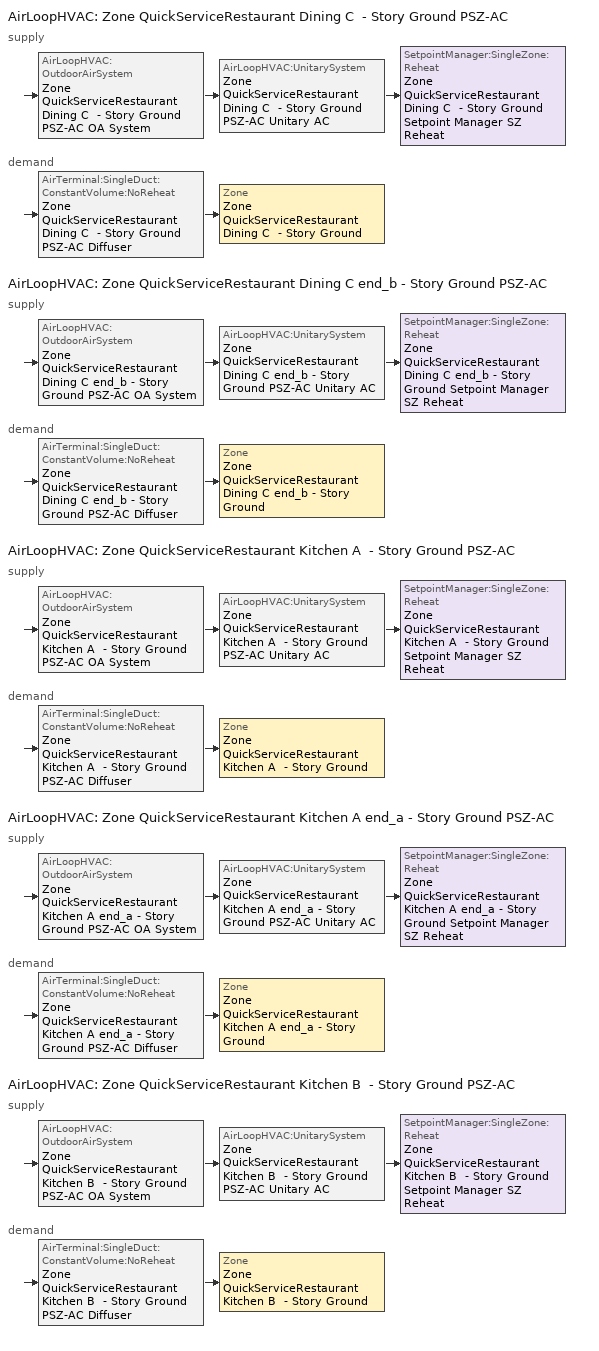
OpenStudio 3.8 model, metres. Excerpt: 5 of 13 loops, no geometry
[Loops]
AirLoopHVAC 'Zone QuickServiceRestaurant Dining C  - Story Ground PSZ-AC'
 supply: AirLoopHVAC:OutdoorAirSystem 'Zone QuickServiceRestaurant Dining C  - Story Ground PSZ-AC OA System' > AirLoopHVAC:UnitarySystem 'Zone QuickServiceRestaurant Dining C  - Story Ground PSZ-AC Unitary AC' > SetpointManager:SingleZone:Reheat 'Zone QuickServiceRestaurant Dining C  - Story Ground Setpoint Manager SZ Reheat'
 demand: AirTerminal:SingleDuct:ConstantVolume:NoReheat 'Zone QuickServiceRestaurant Dining C  - Story Ground PSZ-AC Diffuser' > Zone 'Zone QuickServiceRestaurant Dining C  - Story Ground'
AirLoopHVAC 'Zone QuickServiceRestaurant Dining C end_b - Story Ground PSZ-AC'
 supply: AirLoopHVAC:OutdoorAirSystem 'Zone QuickServiceRestaurant Dining C end_b - Story Ground PSZ-AC OA System' > AirLoopHVAC:UnitarySystem 'Zone QuickServiceRestaurant Dining C end_b - Story Ground PSZ-AC Unitary AC' > SetpointManager:SingleZone:Reheat 'Zone QuickServiceRestaurant Dining C end_b - Story Ground Setpoint Manager SZ Reheat'
 demand: AirTerminal:SingleDuct:ConstantVolume:NoReheat 'Zone QuickServiceRestaurant Dining C end_b - Story Ground PSZ-AC Diffuser' > Zone 'Zone QuickServiceRestaurant Dining C end_b - Story Ground'
AirLoopHVAC 'Zone QuickServiceRestaurant Kitchen A  - Story Ground PSZ-AC'
 supply: AirLoopHVAC:OutdoorAirSystem 'Zone QuickServiceRestaurant Kitchen A  - Story Ground PSZ-AC OA System' > AirLoopHVAC:UnitarySystem 'Zone QuickServiceRestaurant Kitchen A  - Story Ground PSZ-AC Unitary AC' > SetpointManager:SingleZone:Reheat 'Zone QuickServiceRestaurant Kitchen A  - Story Ground Setpoint Manager SZ Reheat'
 demand: AirTerminal:SingleDuct:ConstantVolume:NoReheat 'Zone QuickServiceRestaurant Kitchen A  - Story Ground PSZ-AC Diffuser' > Zone 'Zone QuickServiceRestaurant Kitchen A  - Story Ground'
AirLoopHVAC 'Zone QuickServiceRestaurant Kitchen A end_a - Story Ground PSZ-AC'
 supply: AirLoopHVAC:OutdoorAirSystem 'Zone QuickServiceRestaurant Kitchen A end_a - Story Ground PSZ-AC OA System' > AirLoopHVAC:UnitarySystem 'Zone QuickServiceRestaurant Kitchen A end_a - Story Ground PSZ-AC Unitary AC' > SetpointManager:SingleZone:Reheat 'Zone QuickServiceRestaurant Kitchen A end_a - Story Ground Setpoint Manager SZ Reheat'
 demand: AirTerminal:SingleDuct:ConstantVolume:NoReheat 'Zone QuickServiceRestaurant Kitchen A end_a - Story Ground PSZ-AC Diffuser' > Zone 'Zone QuickServiceRestaurant Kitchen A end_a - Story Ground'
AirLoopHVAC 'Zone QuickServiceRestaurant Kitchen B  - Story Ground PSZ-AC'
 supply: AirLoopHVAC:OutdoorAirSystem 'Zone QuickServiceRestaurant Kitchen B  - Story Ground PSZ-AC OA System' > AirLoopHVAC:UnitarySystem 'Zone QuickServiceRestaurant Kitchen B  - Story Ground PSZ-AC Unitary AC' > SetpointManager:SingleZone:Reheat 'Zone QuickServiceRestaurant Kitchen B  - Story Ground Setpoint Manager SZ Reheat'
 demand: AirTerminal:SingleDuct:ConstantVolume:NoReheat 'Zone QuickServiceRestaurant Kitchen B  - Story Ground PSZ-AC Diffuser' > Zone 'Zone QuickServiceRestaurant Kitchen B  - Story Ground'
[SizingPeriod:DesignDay] Barometric Pressure {Pa}=101205; Wind Speed {m/s}=4.4; Wind Direction {deg}=250; Rain Indicator=No; Snow Indicator=No; Day of Month=21; Day Type=SummerDesignDay; Daylight Saving Time Indicator=No; Humidity Condition Type=Wetbulb; Dry-Bulb Temperature Range Modifier Type=DefaultMultipliers; Solar Model Indicator=ASHRAETau
Name | Maximum Dry-Bulb Temperature {C} | Daily Dry-Bulb Temperature Range {deltaC} | Month | Wetbulb or DewPoint at Maximum Dry-Bulb {C} | ASHRAE Clear Sky Optical Depth for Beam Irradiance | ASHRAE Clear Sky Optical Depth for Diffuse Irradiance
Wilmington October .4% Condns DB=>MCWB 1 | 29.5 | 9.7 | 10 | 21.9 | 0.366 | 2.544
Wilmington September .4% Condns DB=>MCWB 1 | 32.4 | 7.9 | 9 | 22.9 | 0.392 | 2.458
[Sizing:Zone] Zone Cooling Design Supply Air Temperature Input Method=SupplyAirTemperature; Zone Cooling Design Supply Air Temperature {C}=12.7778; Zone Cooling Design Supply Air Temperature Difference {deltaC}=11.11; Zone Heating Design Supply Air Temperature Input Method=SupplyAirTemperature; Zone Heating Design Supply Air Temperature {C}=50; Zone Heating Design Supply Air Temperature Difference {deltaC}=11.11; Zone Cooling Design Supply Air Humidity Ratio {kg-H2O/kg-air}=0.0085; Zone Heating Design Supply Air Humidity Ratio {kg-H2O/kg-air}=0.008; Cooling Design Air Flow Method=DesignDay; Heating Design Air Flow Method=DesignDay; Account for Dedicated Outdoor Air System=No; Dedicated Outdoor Air System Control Strategy=NeutralSupplyAir; Dedicated Outdoor Air Low Setpoint Temperature for Design {C}=autosize; Dedicated Outdoor Air High Setpoint Temperature for Design {C}=autosize; Zone Load Sizing Method=Sensible Load Only No Latent Load; Zone Latent Cooling Design Supply Air Humidity Ratio Input Method=HumidityRatioDifference; Zone Cooling Design Supply Air Humidity Ratio Difference {kgWater/kgDryAir}=0.005; Zone Latent Heating Design Supply Air Humidity Ratio Input Method=HumidityRatioDifference; Zone Humidification Design Supply Air Humidity Ratio Difference {kgWater/kgDryAir}=0.005
Zone QuickServiceRestaurant Kitchen A end_a - Story Ground; Zone QuickServiceRestaurant Kitchen A  - Story Ground; Zone QuickServiceRestaurant Kitchen B  - Story Ground; Zone QuickServiceRestaurant Dining C  - Story Ground; Zone QuickServiceRestaurant Dining C end_b - Story Ground
[Zone equipment]
Zone QuickServiceRestaurant Kitchen A end_a - Story Ground: Zone QuickServiceRestaurant Kitchen A end_a - Story Ground Exhaust Fan, Zone QuickServiceRestaurant Kitchen A end_a - Story Ground PSZ-AC Diffuser
Zone QuickServiceRestaurant Kitchen A  - Story Ground: Zone QuickServiceRestaurant Kitchen A  - Story Ground Exhaust Fan, Zone QuickServiceRestaurant Kitchen A  - Story Ground PSZ-AC Diffuser
Zone QuickServiceRestaurant Kitchen B  - Story Ground: Zone QuickServiceRestaurant Kitchen B  - Story Ground Exhaust Fan, Zone QuickServiceRestaurant Kitchen B  - Story Ground PSZ-AC Diffuser
Zone QuickServiceRestaurant Dining C  - Story Ground: Zone QuickServiceRestaurant Kitchen C  - Story Ground Transfer Air Source, Zone QuickServiceRestaurant Dining C  - Story Ground PSZ-AC Diffuser
Zone QuickServiceRestaurant Dining C end_b - Story Ground: Zone QuickServiceRestaurant Dining C end_b - Story Ground PSZ-AC Diffuser
[Fan:ZoneExhaust] Availability Schedule=QuickServiceRestaurant Kitchen Exhaust; Fan Total Efficiency=0.0273754; Pressure Rise {Pa}=124.544; System Availability Manager Coupling Mode=Decoupled
Name | Maximum Flow Rate {m3/s} | Flow Fraction Schedule | Balanced Exhaust Fraction Schedule
Zone QuickServiceRestaurant Kitchen A  - Story Ground Exhaust Fan | 0.0613788 | QuickServiceRestaurant Kitchen Exhaust | RestaurantFastFood Kitchen Exhaust Fan Balanced Exhaust Fraction Schedule_2004
Zone QuickServiceRestaurant Kitchen A end_a - Story Ground Exhaust Fan | 0.0743317 | QuickServiceRestaurant Kitchen Exhaust
Zone QuickServiceRestaurant Kitchen B  - Story Ground Exhaust Fan | 0.101366 | QuickServiceRestaurant Kitchen Exhaust | RestaurantFastFood Kitchen Exhaust Fan Balanced Exhaust Fraction Schedule_2004
Zone QuickServiceRestaurant Kitchen C  - Story Ground Transfer Air Source | 0.0325622
[AirLoopHVAC] Design Return Air Flow Fraction of Supply Air Flow=1
Name | Availability Schedule | Design Supply Air Flow Rate {m3/s}
Zone QuickServiceRestaurant Dining C  - Story Ground PSZ-AC | Zone QuickServiceRestaurant Dining C  - Story Ground PSZ-AC Occ Sch | 0.205847
Zone QuickServiceRestaurant Dining C end_b - Story Ground PSZ-AC | Zone QuickServiceRestaurant Dining C end_b - Story Ground PSZ-AC Occ Sch | 0.265009
Zone QuickServiceRestaurant Kitchen A  - Story Ground PSZ-AC | Zone QuickServiceRestaurant Kitchen A  - Story Ground PSZ-AC Occ Sch | 0.137475
Zone QuickServiceRestaurant Kitchen A end_a - Story Ground PSZ-AC | Zone QuickServiceRestaurant Kitchen A end_a - Story Ground PSZ-AC Occ Sch | 0.163693
Zone QuickServiceRestaurant Kitchen B  - Story Ground PSZ-AC | Zone QuickServiceRestaurant Kitchen B  - Story Ground PSZ-AC Occ Sch | 0.176111
[Sizing:System] Type of Load to Size On=Sensible; Central Heating Maximum System Air Flow Ratio=1; Preheat Design Temperature {C}=7.22222; Preheat Design Humidity Ratio {kg-H2O/kg-Air}=0.008; Precool Design Temperature {C}=12.7778; Precool Design Humidity Ratio {kg-H2O/kg-Air}=0.008; Central Cooling Design Supply Air Temperature {C}=12.7778; Central Heating Design Supply Air Temperature {C}=50; Sizing Option=Coincident; 100% Outdoor Air in Cooling=No; 100% Outdoor Air in Heating=No; Central Cooling Design Supply Air Humidity Ratio {kg-H2O/kg-Air}=0.0085; Central Heating Design Supply Air Humidity Ratio {kg-H2O/kg-Air}=0.008; Cooling Design Air Flow Method=DesignDay; Heating Design Air Flow Method=DesignDay; System Outdoor Air Method=ZoneSum; Zone Maximum Outdoor Air Fraction=1; Cooling Supply Air Flow Rate Per Floor Area {m3/s-m2}=0.00996765; Cooling Fraction of Autosized Cooling Supply Air Flow Rate=1; Cooling Supply Air Flow Rate Per Unit Cooling Capacity {m3/s-W}=3.94755e-05; Heating Supply Air Flow Rate Per Floor Area {m3/s-m2}=0.00996765; Heating Fraction of Autosized Heating Supply Air Flow Rate=1; Heating Fraction of Autosized Cooling Supply Air Flow Rate=1; Heating Supply Air Flow Rate Per Unit Heating Capacity {m3/s-W}=3.15882e-05; Cooling Design Capacity Method=CoolingDesignCapacity; Cooling Design Capacity Per Floor Area {W/m2}=234.7; Fraction of Autosized Cooling Design Capacity=1; Heating Design Capacity Method=HeatingDesignCapacity; Heating Design Capacity Per Floor Area {W/m2}=157; Fraction of Autosized Heating Design Capacity=1; Central Cooling Capacity Control Method=OnOff; Occupant Diversity=1
Name | Design Outdoor Air Flow Rate {m3/s} | Cooling Design Capacity {W} | Heating Design Capacity {W}
Zone QuickServiceRestaurant Dining C  - Story Ground PSZ-AC | 0.205847 | 4370.44 | 8027.38
Zone QuickServiceRestaurant Dining C end_b - Story Ground PSZ-AC | 0.265009 | 5492.94 | 9721.41
Zone QuickServiceRestaurant Kitchen A  - Story Ground PSZ-AC | 0.137475 | 2339.3 | 2694.9
Zone QuickServiceRestaurant Kitchen A end_a - Story Ground PSZ-AC | 0.163693 | 2796.83 | 3263.62
Zone QuickServiceRestaurant Kitchen B  - Story Ground PSZ-AC | 0.176111 | 3214.15 | 4450.59
[SetpointManager:SingleZone:Reheat] Minimum Supply Air Temperature {C}=12.7778; Maximum Supply Air Temperature {C}=50
Name | Control Zone | Setpoint Node or NodeList
Zone QuickServiceRestaurant Dining C  - Story Ground Setpoint Manager SZ Reheat | Zone QuickServiceRestaurant Dining C  - Story Ground | Zone QuickServiceRestaurant Dining C  - Story Ground PSZ-AC Supply Outlet Node
Zone QuickServiceRestaurant Dining C end_b - Story Ground Setpoint Manager SZ Reheat | Zone QuickServiceRestaurant Dining C end_b - Story Ground | Zone QuickServiceRestaurant Dining C end_b - Story Ground PSZ-AC Supply Outlet Node
Zone QuickServiceRestaurant Kitchen A  - Story Ground Setpoint Manager SZ Reheat | Zone QuickServiceRestaurant Kitchen A  - Story Ground | Zone QuickServiceRestaurant Kitchen A  - Story Ground PSZ-AC Supply Outlet Node
Zone QuickServiceRestaurant Kitchen A end_a - Story Ground Setpoint Manager SZ Reheat | Zone QuickServiceRestaurant Kitchen A end_a - Story Ground | Zone QuickServiceRestaurant Kitchen A end_a - Story Ground PSZ-AC Supply Outlet Node
Zone QuickServiceRestaurant Kitchen B  - Story Ground Setpoint Manager SZ Reheat | Zone QuickServiceRestaurant Kitchen B  - Story Ground | Zone QuickServiceRestaurant Kitchen B  - Story Ground PSZ-AC Supply Outlet Node
[Coil:Heating:Electric] Efficiency=1
Name | Availability Schedule | Nominal Capacity {W}
Zone QuickServiceRestaurant Dining C  - Story Ground PSZ-AC Electric Htg Coil | Always On Discrete | 11096.3
Zone QuickServiceRestaurant Dining C  - Story Ground PSZ-AC No Heat; Zone QuickServiceRestaurant Dining C end_b - Story Ground PSZ-AC No Heat; Zone QuickServiceRestaurant Kitchen A  - Story Ground PSZ-AC No Heat; Zone QuickServiceRestaurant Kitchen A end_a - Story Ground PSZ-AC No Heat; Zone QuickServiceRestaurant Kitchen B  - Story Ground PSZ-AC No Heat | Always Off Discrete | 0
Zone QuickServiceRestaurant Dining C end_b - Story Ground PSZ-AC Electric Htg Coil | Always On Discrete | 14018.8
Zone QuickServiceRestaurant Kitchen A  - Story Ground PSZ-AC Electric Htg Coil | Always On Discrete | 6250.42
Zone QuickServiceRestaurant Kitchen A end_a - Story Ground PSZ-AC Electric Htg Coil | Always On Discrete | 7466.38
Zone QuickServiceRestaurant Kitchen B  - Story Ground PSZ-AC Electric Htg Coil | Always On Discrete | 8441.41
[Coil:Cooling:DX:SingleSpeed] Availability Schedule=Always On Discrete; Rated Sensible Heat Ratio=0.701083; Rated COP {W/W}=3.14722; Rated Evaporator Fan Power Per Volume Flow Rate 2017 {W/(m3/s)}=773.3; Rated Evaporator Fan Power Per Volume Flow Rate 2023 {W/(m3/s)}=934.4; Total Cooling Capacity Function of Temperature Curve=DOE Ref DX Clg Coil Cool-Cap-fT; Total Cooling Capacity Function of Flow Fraction Curve=DOE Ref DX Clg Coil Cool-CAP-fFlow; Energy Input Ratio Function of Temperature Curve=DOE Ref DX Clg Coil Cool-EIR-fT; Energy Input Ratio Function of Flow Fraction Curve=DOE Ref DX Clg Coil Cool-EIR-fFlow; Part Load Fraction Correlation Curve=DOE Ref DX Clg Coil Cool-PLF-fPLR; Minimum Outdoor Dry-Bulb Temperature for Compressor Operation {C}=-25; Nominal Time for Condensate Removal to Begin {s}=0; Ratio of Initial Moisture Evaporation Rate and Steady State Latent Capacity=0; Maximum Cycling Rate {cycles/hr}=0; Latent Capacity Time Constant {s}=0; Condenser Type=AirCooled; Evaporative Condenser Effectiveness=0.9; Evaporative Condenser Air Flow Rate {m3/s}=autosize; Evaporative Condenser Pump Rated Power Consumption {W}=autosize; Crankcase Heater Capacity {W}=0; Maximum Outdoor Dry-Bulb Temperature for Crankcase Heater Operation {C}=10; Basin Heater Capacity {W/K}=0; Basin Heater Setpoint Temperature {C}=2
Name | Rated Total Cooling Capacity {W} | Rated Air Flow Rate {m3/s}
Zone QuickServiceRestaurant Dining C  - Story Ground PSZ-AC 1spd DX AC Clg Coil 21kBtu/hr 11.06SEER 22kBtu/hr 9.7SEER | 5111.68 | 0.205847
Zone QuickServiceRestaurant Dining C end_b - Story Ground PSZ-AC 1spd DX AC Clg Coil 25kBtu/hr 11.06SEER 26kBtu/hr 9.7SEER | 6580.81 | 0.265009
Zone QuickServiceRestaurant Kitchen A  - Story Ground PSZ-AC 1spd DX AC Clg Coil 17kBtu/hr 11.06SEER 18kBtu/hr 9.7SEER | 3413.84 | 0.137475
Zone QuickServiceRestaurant Kitchen A end_a - Story Ground PSZ-AC 1spd DX AC Clg Coil 21kBtu/hr 11.06SEER 22kBtu/hr 9.7SEER | 4064.89 | 0.163693
Zone QuickServiceRestaurant Kitchen B  - Story Ground PSZ-AC 1spd DX AC Clg Coil 27kBtu/hr 11.06SEER 29kBtu/hr 9.7SEER | 4373.26 | 0.176111
[Fan:OnOff] Availability Schedule=Always On Discrete; Fan Total Efficiency=0.53625; Pressure Rise {Pa}=622.722; Motor Efficiency=0.825; Motor In Airstream Fraction=1
Name | Maximum Flow Rate {m3/s} | Fan Power Ratio Function of Speed Ratio Curve | Fan Efficiency Ratio Function of Speed Ratio Curve
Zone QuickServiceRestaurant Dining C  - Story Ground PSZ-AC Fan | 0.205847 | Fan On Off Power Curve 4 | Fan On Off Efficiency Curve 4
Zone QuickServiceRestaurant Dining C end_b - Story Ground PSZ-AC Fan | 0.265009 | Fan On Off Power Curve 5 | Fan On Off Efficiency Curve 5
Zone QuickServiceRestaurant Kitchen A  - Story Ground PSZ-AC Fan | 0.137475 | Fan On Off Power Curve 6 | Fan On Off Efficiency Curve 6
Zone QuickServiceRestaurant Kitchen A end_a - Story Ground PSZ-AC Fan | 0.163693 | Fan On Off Power Curve 7 | Fan On Off Efficiency Curve 7
Zone QuickServiceRestaurant Kitchen B  - Story Ground PSZ-AC Fan | 0.176111 | Fan On Off Power Curve 8 | Fan On Off Efficiency Curve 8
[AirLoopHVAC:UnitarySystem] Control Type=Load; Dehumidification Control Type=None; Availability Schedule=Always On Discrete; Fan Placement=DrawThrough; DX Heating Coil Sizing Ratio=1; Use DOAS DX Cooling Coil=No; DOAS DX Cooling Coil Leaving Minimum Air Temperature {C}=2; Latent Load Control=SensibleOnlyLoadControl; Supply Air Flow Rate Method During Cooling Operation=SupplyAirFlowRate; Supply Air Flow Rate Method During Heating Operation=SupplyAirFlowRate; Supply Air Flow Rate Method When No Cooling or Heating is Required=None; No Load Supply Air Flow Rate Control Set To Low Speed=Yes; Maximum Supply Air Temperature {C}=50; Maximum Outdoor Dry-Bulb Temperature for Supplemental Heater Operation {C}=21; Ancilliary On-Cycle Electric Power {W}=0; Ancilliary Off-Cycle Electric Power {W}=0
Name | Controlling Zone or Thermostat Location | Supply Fan | Supply Air Fan Operating Mode Schedule | Heating Coil | Cooling Coil | Supplemental Heating Coil | Supply Air Flow Rate During Cooling Operation {m3/s} | Supply Air Flow Rate During Heating Operation {m3/s}
Zone QuickServiceRestaurant Dining C  - Story Ground PSZ-AC Unitary AC | Zone QuickServiceRestaurant Dining C  - Story Ground | Zone QuickServiceRestaurant Dining C  - Story Ground PSZ-AC Fan | Zone QuickServiceRestaurant Dining C  - Story Ground PSZ-AC_night_fancycle_schedule | Zone QuickServiceRestaurant Dining C  - Story Ground PSZ-AC Electric Htg Coil | Zone QuickServiceRestaurant Dining C  - Story Ground PSZ-AC 1spd DX AC Clg Coil 21kBtu/hr 11.06SEER 22kBtu/hr 9.7SEER | Zone QuickServiceRestaurant Dining C  - Story Ground PSZ-AC No Heat | 0.205847 | 0.205847
Zone QuickServiceRestaurant Dining C end_b - Story Ground PSZ-AC Unitary AC | Zone QuickServiceRestaurant Dining C end_b - Story Ground | Zone QuickServiceRestaurant Dining C end_b - Story Ground PSZ-AC Fan | Zone QuickServiceRestaurant Dining C end_b - Story Ground PSZ-AC_night_fancycle_schedule | Zone QuickServiceRestaurant Dining C end_b - Story Ground PSZ-AC Electric Htg Coil | Zone QuickServiceRestaurant Dining C end_b - Story Ground PSZ-AC 1spd DX AC Clg Coil 25kBtu/hr 11.06SEER 26kBtu/hr 9.7SEER | Zone QuickServiceRestaurant Dining C end_b - Story Ground PSZ-AC No Heat | 0.265009 | 0.265009
Zone QuickServiceRestaurant Kitchen A  - Story Ground PSZ-AC Unitary AC | Zone QuickServiceRestaurant Kitchen A  - Story Ground | Zone QuickServiceRestaurant Kitchen A  - Story Ground PSZ-AC Fan | Zone QuickServiceRestaurant Kitchen A  - Story Ground PSZ-AC_night_fancycle_schedule | Zone QuickServiceRestaurant Kitchen A  - Story Ground PSZ-AC Electric Htg Coil | Zone QuickServiceRestaurant Kitchen A  - Story Ground PSZ-AC 1spd DX AC Clg Coil 17kBtu/hr 11.06SEER 18kBtu/hr 9.7SEER | Zone QuickServiceRestaurant Kitchen A  - Story Ground PSZ-AC No Heat | 0.137475 | 0.137475
Zone QuickServiceRestaurant Kitchen A end_a - Story Ground PSZ-AC Unitary AC | Zone QuickServiceRestaurant Kitchen A end_a - Story Ground | Zone QuickServiceRestaurant Kitchen A end_a - Story Ground PSZ-AC Fan | Zone QuickServiceRestaurant Kitchen A end_a - Story Ground PSZ-AC_night_fancycle_schedule | Zone QuickServiceRestaurant Kitchen A end_a - Story Ground PSZ-AC Electric Htg Coil | Zone QuickServiceRestaurant Kitchen A end_a - Story Ground PSZ-AC 1spd DX AC Clg Coil 21kBtu/hr 11.06SEER 22kBtu/hr 9.7SEER | Zone QuickServiceRestaurant Kitchen A end_a - Story Ground PSZ-AC No Heat | 0.163693 | 0.163693
Zone QuickServiceRestaurant Kitchen B  - Story Ground PSZ-AC Unitary AC | Zone QuickServiceRestaurant Kitchen B  - Story Ground | Zone QuickServiceRestaurant Kitchen B  - Story Ground PSZ-AC Fan | Zone QuickServiceRestaurant Kitchen B  - Story Ground PSZ-AC_night_fancycle_schedule | Zone QuickServiceRestaurant Kitchen B  - Story Ground PSZ-AC Electric Htg Coil | Zone QuickServiceRestaurant Kitchen B  - Story Ground PSZ-AC 1spd DX AC Clg Coil 27kBtu/hr 11.06SEER 29kBtu/hr 9.7SEER | Zone QuickServiceRestaurant Kitchen B  - Story Ground PSZ-AC No Heat | 0.176111 | 0.176111
[Controller:OutdoorAir] Economizer Control Type=NoEconomizer; Economizer Control Action Type=ModulateFlow; Economizer Maximum Limit Dry-Bulb Temperature {C}=28; Economizer Maximum Limit Enthalpy {J/kg}=64000; Lockout Type=LockoutWithCompressor; Minimum Limit Type=FixedMinimum; High Humidity Control=No; Heat Recovery Bypass Control Type=BypassWhenWithinEconomizerLimits; Economizer Operation Staging=InterlockedWithMechanicalCooling
Name | Minimum Outdoor Air Flow Rate {m3/s} | Maximum Outdoor Air Flow Rate {m3/s} | Minimum Outdoor Air Schedule | Controller Mechanical Ventilation
Zone QuickServiceRestaurant Dining C  - Story Ground PSZ-AC OA System Controller | 0.122758 | 0.205847 | Zone QuickServiceRestaurant Dining C  - Story Ground PSZ-AC_night_novent_schedule | Controller Mechanical Ventilation 5
Zone QuickServiceRestaurant Dining C end_b - Story Ground PSZ-AC OA System Controller | 0.148663 | 0.265009 | Zone QuickServiceRestaurant Dining C end_b - Story Ground PSZ-AC_night_novent_schedule | Controller Mechanical Ventilation 6
Zone QuickServiceRestaurant Kitchen A  - Story Ground PSZ-AC OA System Controller | 0.0412115 | 0.137475 | Zone QuickServiceRestaurant Kitchen A  - Story Ground PSZ-AC_night_novent_schedule | Controller Mechanical Ventilation 7
Zone QuickServiceRestaurant Kitchen A end_a - Story Ground PSZ-AC OA System Controller | 0.0499084 | 0.163693 | Zone QuickServiceRestaurant Kitchen A end_a - Story Ground PSZ-AC_night_novent_schedule | Controller Mechanical Ventilation 8
Zone QuickServiceRestaurant Kitchen B  - Story Ground PSZ-AC OA System Controller | 0.0680601 | 0.176111 | Zone QuickServiceRestaurant Kitchen B  - Story Ground PSZ-AC_night_novent_schedule | Controller Mechanical Ventilation 9
[Controller:MechanicalVentilation] Availability Schedule=Always On Discrete
Controller Mechanical Ventilation 5; Controller Mechanical Ventilation 6; Controller Mechanical Ventilation 7; Controller Mechanical Ventilation 8; Controller Mechanical Ventilation 9
[AirLoopHVAC:OutdoorAirSystem]
Name | Controller
Zone QuickServiceRestaurant Dining C  - Story Ground PSZ-AC OA System | Zone QuickServiceRestaurant Dining C  - Story Ground PSZ-AC OA System Controller
Zone QuickServiceRestaurant Dining C end_b - Story Ground PSZ-AC OA System | Zone QuickServiceRestaurant Dining C end_b - Story Ground PSZ-AC OA System Controller
Zone QuickServiceRestaurant Kitchen A  - Story Ground PSZ-AC OA System | Zone QuickServiceRestaurant Kitchen A  - Story Ground PSZ-AC OA System Controller
Zone QuickServiceRestaurant Kitchen A end_a - Story Ground PSZ-AC OA System | Zone QuickServiceRestaurant Kitchen A end_a - Story Ground PSZ-AC OA System Controller
Zone QuickServiceRestaurant Kitchen B  - Story Ground PSZ-AC OA System | Zone QuickServiceRestaurant Kitchen B  - Story Ground PSZ-AC OA System Controller
[AvailabilityManager:NightCycle] Applicability Schedule=Always On Discrete; Control Type=CycleOnAny; Thermostat Tolerance {deltaC}=1; Cycling Run Time {s}=1800
Availability Manager Night Cycle 3; Availability Manager Night Cycle 4; Availability Manager Night Cycle 5; Availability Manager Night Cycle 6; Availability Manager Night Cycle 7; Availability Manager Night Cycle 8; Availability Manager Night Cycle 9; Availability Manager Night Cycle 10; Availability Manager Night Cycle 11; Availability Manager Night Cycle 12
[AirTerminal:SingleDuct:ConstantVolume:NoReheat] Availability Schedule=Always On Discrete
Name | Maximum Air Flow Rate {m3/s}
Zone QuickServiceRestaurant Dining C  - Story Ground PSZ-AC Diffuser | 0.205847
Zone QuickServiceRestaurant Dining C end_b - Story Ground PSZ-AC Diffuser | 0.265009
Zone QuickServiceRestaurant Kitchen A  - Story Ground PSZ-AC Diffuser | 0.137475
Zone QuickServiceRestaurant Kitchen A end_a - Story Ground PSZ-AC Diffuser | 0.163693
Zone QuickServiceRestaurant Kitchen B  - Story Ground PSZ-AC Diffuser | 0.176111
[Schedule:Ruleset]
Name | Default Day Schedule | Summer Design Day Schedule | Winter Design Day Schedule
QuickServiceRestaurant Kitchen Exhaust | QuickServiceRestaurant Kitchen Exhaust Default | QuickServiceRestaurant Kitchen Exhaust Summer Design Day | QuickServiceRestaurant Kitchen Exhaust Winter Design Day
RestaurantFastFood Kitchen Exhaust Fan Balanced Exhaust Fraction Schedule_2004 | RestaurantFastFood Kitchen Exhaust Fan Balanced Exhaust Fraction Schedule_2004 Default | RestaurantFastFood Kitchen Exhaust Fan Balanced Exhaust Fraction Schedule_2004 Summer Design Day | RestaurantFastFood Kitchen Exhaust Fan Balanced Exhaust Fraction Schedule_2004 Winter Design Day
Zone QuickServiceRestaurant Dining C  - Story Ground PSZ-AC Occ Sch | Zone QuickServiceRestaurant Dining C  - Story Ground PSZ-AC Occ Sch Default | Zone QuickServiceRestaurant Dining C  - Story Ground PSZ-AC Occ Sch Summer Design Day | Zone QuickServiceRestaurant Dining C  - Story Ground PSZ-AC Occ Sch Winter Design Day
Zone QuickServiceRestaurant Dining C end_b - Story Ground PSZ-AC Occ Sch | Zone QuickServiceRestaurant Dining C end_b - Story Ground PSZ-AC Occ Sch Default | Zone QuickServiceRestaurant Dining C end_b - Story Ground PSZ-AC Occ Sch Summer Design Day | Zone QuickServiceRestaurant Dining C end_b - Story Ground PSZ-AC Occ Sch Winter Design Day
Zone QuickServiceRestaurant Kitchen A  - Story Ground PSZ-AC Occ Sch | Zone QuickServiceRestaurant Kitchen A  - Story Ground PSZ-AC Occ Sch Default | Zone QuickServiceRestaurant Kitchen A  - Story Ground PSZ-AC Occ Sch Summer Design Day | Zone QuickServiceRestaurant Kitchen A  - Story Ground PSZ-AC Occ Sch Winter Design Day
Zone QuickServiceRestaurant Kitchen A end_a - Story Ground PSZ-AC Occ Sch | Zone QuickServiceRestaurant Kitchen A end_a - Story Ground PSZ-AC Occ Sch Default | Zone QuickServiceRestaurant Kitchen A end_a - Story Ground PSZ-AC Occ Sch Summer Design Day | Zone QuickServiceRestaurant Kitchen A end_a - Story Ground PSZ-AC Occ Sch Winter Design Day
Zone QuickServiceRestaurant Kitchen B  - Story Ground PSZ-AC Occ Sch | Zone QuickServiceRestaurant Kitchen B  - Story Ground PSZ-AC Occ Sch Default | Zone QuickServiceRestaurant Kitchen B  - Story Ground PSZ-AC Occ Sch Summer Design Day | Zone QuickServiceRestaurant Kitchen B  - Story Ground PSZ-AC Occ Sch Winter Design Day
Zone QuickServiceRestaurant Dining C  - Story Ground PSZ-AC_night_novent_schedule | Zone QuickServiceRestaurant Dining C  - Story Ground PSZ-AC Occ Sch Default 2 | Zone QuickServiceRestaurant Dining C  - Story Ground PSZ-AC Occ Sch Summer Design Day 2 | Zone QuickServiceRestaurant Dining C  - Story Ground PSZ-AC Occ Sch Winter Design Day 2
Zone QuickServiceRestaurant Dining C  - Story Ground PSZ-AC_night_fancycle_schedule | Zone QuickServiceRestaurant Dining C  - Story Ground PSZ-AC Occ Sch Default 3 | Zone QuickServiceRestaurant Dining C  - Story Ground PSZ-AC Occ Sch Summer Design Day 3 | Zone QuickServiceRestaurant Dining C  - Story Ground PSZ-AC Occ Sch Winter Design Day 3
Zone QuickServiceRestaurant Dining C end_b - Story Ground PSZ-AC_night_novent_schedule | Zone QuickServiceRestaurant Dining C end_b - Story Ground PSZ-AC Occ Sch Default 2 | Zone QuickServiceRestaurant Dining C end_b - Story Ground PSZ-AC Occ Sch Summer Design Day 2 | Zone QuickServiceRestaurant Dining C end_b - Story Ground PSZ-AC Occ Sch Winter Design Day 2
Zone QuickServiceRestaurant Dining C end_b - Story Ground PSZ-AC_night_fancycle_schedule | Zone QuickServiceRestaurant Dining C end_b - Story Ground PSZ-AC Occ Sch Default 3 | Zone QuickServiceRestaurant Dining C end_b - Story Ground PSZ-AC Occ Sch Summer Design Day 3 | Zone QuickServiceRestaurant Dining C end_b - Story Ground PSZ-AC Occ Sch Winter Design Day 3
Zone QuickServiceRestaurant Kitchen A  - Story Ground PSZ-AC_night_novent_schedule | Zone QuickServiceRestaurant Kitchen A  - Story Ground PSZ-AC Occ Sch Default 2 | Zone QuickServiceRestaurant Kitchen A  - Story Ground PSZ-AC Occ Sch Summer Design Day 2 | Zone QuickServiceRestaurant Kitchen A  - Story Ground PSZ-AC Occ Sch Winter Design Day 2
Zone QuickServiceRestaurant Kitchen A  - Story Ground PSZ-AC_night_fancycle_schedule | Zone QuickServiceRestaurant Kitchen A  - Story Ground PSZ-AC Occ Sch Default 3 | Zone QuickServiceRestaurant Kitchen A  - Story Ground PSZ-AC Occ Sch Summer Design Day 3 | Zone QuickServiceRestaurant Kitchen A  - Story Ground PSZ-AC Occ Sch Winter Design Day 3
Zone QuickServiceRestaurant Kitchen A end_a - Story Ground PSZ-AC_night_novent_schedule | Zone QuickServiceRestaurant Kitchen A end_a - Story Ground PSZ-AC Occ Sch Default 2 | Zone QuickServiceRestaurant Kitchen A end_a - Story Ground PSZ-AC Occ Sch Summer Design Day 2 | Zone QuickServiceRestaurant Kitchen A end_a - Story Ground PSZ-AC Occ Sch Winter Design Day 2
Zone QuickServiceRestaurant Kitchen A end_a - Story Ground PSZ-AC_night_fancycle_schedule | Zone QuickServiceRestaurant Kitchen A end_a - Story Ground PSZ-AC Occ Sch Default 3 | Zone QuickServiceRestaurant Kitchen A end_a - Story Ground PSZ-AC Occ Sch Summer Design Day 3 | Zone QuickServiceRestaurant Kitchen A end_a - Story Ground PSZ-AC Occ Sch Winter Design Day 3
Zone QuickServiceRestaurant Kitchen B  - Story Ground PSZ-AC_night_novent_schedule | Zone QuickServiceRestaurant Kitchen B  - Story Ground PSZ-AC Occ Sch Default 2 | Zone QuickServiceRestaurant Kitchen B  - Story Ground PSZ-AC Occ Sch Summer Design Day 2 | Zone QuickServiceRestaurant Kitchen B  - Story Ground PSZ-AC Occ Sch Winter Design Day 2
Zone QuickServiceRestaurant Kitchen B  - Story Ground PSZ-AC_night_fancycle_schedule | Zone QuickServiceRestaurant Kitchen B  - Story Ground PSZ-AC Occ Sch Default 3 | Zone QuickServiceRestaurant Kitchen B  - Story Ground PSZ-AC Occ Sch Summer Design Day 3 | Zone QuickServiceRestaurant Kitchen B  - Story Ground PSZ-AC Occ Sch Winter Design Day 3
[Schedule:Day]
QuickServiceRestaurant Kitchen Exhaust Default; autogen QuickServiceRestaurant Kitchen Exhaust 0_day_sch: Average, 1, 0, 1, 5, 0, 0, 24, 0, 1
QuickServiceRestaurant Kitchen Exhaust Winter Design Day; QuickServiceRestaurant Kitchen Exhaust Summer Design Day: 1, 0, 1, 5, 0, 0, 24, 0, 1
RestaurantFastFood Kitchen Exhaust Fan Balanced Exhaust Fraction Schedule_2004 Default: Average, 5, 45, 0, 23, 0, 0.530511, 24, 0, 0
RestaurantFastFood Kitchen Exhaust Fan Balanced Exhaust Fraction Schedule_2004 Winter Design Day; RestaurantFastFood Kitchen Exhaust Fan Balanced Exhaust Fraction Schedule_2004 Summer Design Day: 1, 0, 0.530511, 5, 0, 0, 24, 0, 0.530511
RestaurantFastFood Kitchen Exhaust Fan Balanced Exhaust Fraction Schedule_2004 Default|WntrDsn|SmrDsn|Sun|Wkdy Day; autogen Schedule Rule 9 1_day_sch: Average, 1, 0, 0.530511, 5, 0, 0, 24, 0, 0.530511
Zone QuickServiceRestaurant Dining C  - Story Ground PSZ-AC Occ Sch Default; Zone QuickServiceRestaurant Dining C end_b - Story Ground PSZ-AC Occ Sch Default; Zone QuickServiceRestaurant Kitchen A  - Story Ground PSZ-AC Occ Sch Default; Zone QuickServiceRestaurant Kitchen A end_a - Story Ground PSZ-AC Occ Sch Default; Zone QuickServiceRestaurant Kitchen B  - Story Ground PSZ-AC Occ Sch Default; Zone QuickServiceRestaurant Dining C  - Story Ground PSZ-AC Occ Sch Default 2; Zone QuickServiceRestaurant Dining C  - Story Ground PSZ-AC Occ Sch Default 3; Zone QuickServiceRestaurant Dining C end_b - Story Ground PSZ-AC Occ Sch Default 2; Zone QuickServiceRestaurant Dining C end_b - Story Ground PSZ-AC Occ Sch Default 3; Zone QuickServiceRestaurant Kitchen A  - Story Ground PSZ-AC Occ Sch Default 2; Zone QuickServiceRestaurant Kitchen A  - Story Ground PSZ-AC Occ Sch Default 3; Zone QuickServiceRestaurant Kitchen A end_a - Story Ground PSZ-AC Occ Sch Default 2; Zone QuickServiceRestaurant Kitchen A end_a - Story Ground PSZ-AC Occ Sch Default 3; Zone QuickServiceRestaurant Kitchen B  - Story Ground PSZ-AC Occ Sch Default 2; Zone QuickServiceRestaurant Kitchen B  - Story Ground PSZ-AC Occ Sch Default 3: 5, 30, 0, 19, 45, 1, 24, 0, 0
Zone QuickServiceRestaurant Dining C  - Story Ground PSZ-AC Occ Sch Winter Design Day; Zone QuickServiceRestaurant Dining C  - Story Ground PSZ-AC Occ Sch Summer Design Day; Zone QuickServiceRestaurant Dining C end_b - Story Ground PSZ-AC Occ Sch Winter Design Day; Zone QuickServiceRestaurant Dining C end_b - Story Ground PSZ-AC Occ Sch Summer Design Day; Zone QuickServiceRestaurant Kitchen A  - Story Ground PSZ-AC Occ Sch Winter Design Day; Zone QuickServiceRestaurant Kitchen A  - Story Ground PSZ-AC Occ Sch Summer Design Day; Zone QuickServiceRestaurant Kitchen A end_a - Story Ground PSZ-AC Occ Sch Winter Design Day; Zone QuickServiceRestaurant Kitchen A end_a - Story Ground PSZ-AC Occ Sch Summer Design Day; Zone QuickServiceRestaurant Kitchen B  - Story Ground PSZ-AC Occ Sch Winter Design Day; Zone QuickServiceRestaurant Kitchen B  - Story Ground PSZ-AC Occ Sch Summer Design Day; Zone QuickServiceRestaurant Dining C  - Story Ground PSZ-AC Occ Sch Summer Design Day 2; Zone QuickServiceRestaurant Dining C  - Story Ground PSZ-AC Occ Sch Winter Design Day 2; Zone QuickServiceRestaurant Dining C  - Story Ground PSZ-AC Occ Sch Summer Design Day 3; Zone QuickServiceRestaurant Dining C  - Story Ground PSZ-AC Occ Sch Winter Design Day 3; Zone QuickServiceRestaurant Dining C end_b - Story Ground PSZ-AC Occ Sch Summer Design Day 2; Zone QuickServiceRestaurant Dining C end_b - Story Ground PSZ-AC Occ Sch Winter Design Day 2; Zone QuickServiceRestaurant Dining C end_b - Story Ground PSZ-AC Occ Sch Summer Design Day 3; Zone QuickServiceRestaurant Dining C end_b - Story Ground PSZ-AC Occ Sch Winter Design Day 3; Zone QuickServiceRestaurant Kitchen A  - Story Ground PSZ-AC Occ Sch Summer Design Day 2; Zone QuickServiceRestaurant Kitchen A  - Story Ground PSZ-AC Occ Sch Winter Design Day 2; Zone QuickServiceRestaurant Kitchen A  - Story Ground PSZ-AC Occ Sch Summer Design Day 3; Zone QuickServiceRestaurant Kitchen A  - Story Ground PSZ-AC Occ Sch Winter Design Day 3; Zone QuickServiceRestaurant Kitchen A end_a - Story Ground PSZ-AC Occ Sch Summer Design Day 2; Zone QuickServiceRestaurant Kitchen A end_a - Story Ground PSZ-AC Occ Sch Winter Design Day 2; Zone QuickServiceRestaurant Kitchen A end_a - Story Ground PSZ-AC Occ Sch Summer Design Day 3; Zone QuickServiceRestaurant Kitchen A end_a - Story Ground PSZ-AC Occ Sch Winter Design Day 3; Zone QuickServiceRestaurant Kitchen B  - Story Ground PSZ-AC Occ Sch Summer Design Day 2; Zone QuickServiceRestaurant Kitchen B  - Story Ground PSZ-AC Occ Sch Winter Design Day 2; Zone QuickServiceRestaurant Kitchen B  - Story Ground PSZ-AC Occ Sch Summer Design Day 3; Zone QuickServiceRestaurant Kitchen B  - Story Ground PSZ-AC Occ Sch Winter Design Day 3: 24, 0, 1
Zone QuickServiceRestaurant Dining C  - Story Ground PSZ-AC Occ Sch Sunday; Zone QuickServiceRestaurant Dining C end_b - Story Ground PSZ-AC Occ Sch Sunday; Zone QuickServiceRestaurant Kitchen A  - Story Ground PSZ-AC Occ Sch Sunday; Zone QuickServiceRestaurant Kitchen A end_a - Story Ground PSZ-AC Occ Sch Sunday; Zone QuickServiceRestaurant Kitchen B  - Story Ground PSZ-AC Occ Sch Sunday; Zone QuickServiceRestaurant Dining C  - Story Ground PSZ-AC Occ Sch Sunday 2; Zone QuickServiceRestaurant Dining C  - Story Ground PSZ-AC Occ Sch Sunday 3; Zone QuickServiceRestaurant Dining C end_b - Story Ground PSZ-AC Occ Sch Sunday 2; Zone QuickServiceRestaurant Dining C end_b - Story Ground PSZ-AC Occ Sch Sunday 3; Zone QuickServiceRestaurant Kitchen A  - Story Ground PSZ-AC Occ Sch Sunday 2; Zone QuickServiceRestaurant Kitchen A  - Story Ground PSZ-AC Occ Sch Sunday 3; Zone QuickServiceRestaurant Kitchen A end_a - Story Ground PSZ-AC Occ Sch Sunday 2; Zone QuickServiceRestaurant Kitchen A end_a - Story Ground PSZ-AC Occ Sch Sunday 3; Zone QuickServiceRestaurant Kitchen B  - Story Ground PSZ-AC Occ Sch Sunday 2; Zone QuickServiceRestaurant Kitchen B  - Story Ground PSZ-AC Occ Sch Sunday 3: 7, 30, 0, 21, 45, 1, 24, 0, 0
[Schedule:Rule] Apply Sunday=Yes
Schedule Rule 9: Schedule Ruleset=RestaurantFastFood Kitchen Exhaust Fan Balanced Exhaust Fraction Schedule_2004; Rule Order=0; Day Schedule=RestaurantFastFood Kitchen Exhaust Fan Balanced Exhaust Fraction Schedule_2004 Default|WntrDsn|SmrDsn|Sun|Wkdy Day; Apply Monday=Yes; Apply Tuesday=Yes; Apply Wednesday=Yes; Apply Thursday=Yes; Apply Friday=Yes; Date Specification Type=DateRange; Start Month=1; Start Day=1; End Month=12; End Day=31
autogen QuickServiceRestaurant Kitchen Exhaust 0: Schedule Ruleset=QuickServiceRestaurant Kitchen Exhaust; Rule Order=0; Day Schedule=autogen QuickServiceRestaurant Kitchen Exhaust 0_day_sch; Apply Monday=Yes; Apply Tuesday=Yes; Apply Wednesday=Yes; Apply Thursday=Yes; Apply Friday=Yes; Date Specification Type=SpecificDates; Apply Saturday=Yes; Specific Month 1=1; Specific Day 1=6; Specific Month 2=1; Specific Day 2=7; Specific Month 3=1; Specific Day 3=13; Specific Month 4=1; Specific Day 4=14; Specific Month 5=1; Specific Day 5=20; Specific Month 6=1; Specific Day 6=21; Specific Month 7=1; Specific Day 7=27; Specific Month 8=1; Specific Day 8=28; Specific Month 9=2; Specific Day 9=3; Specific Month 10=2; Specific Day 10=4; Specific Month 11=2; Specific Day 11=10; Specific Month 12=2; Specific Day 12=11; Specific Month 13=2; Specific Day 13=17; Specific Month 14=2; Specific Day 14=18; Specific Month 15=2; Specific Day 15=24; Specific Month 16=2; Specific Day 16=25; Specific Month 17=3; Specific Day 17=3; Specific Month 18=3; Specific Day 18=4; Specific Month 19=3; Specific Day 19=10; Specific Month 20=3; Specific Day 20=11; Specific Month 21=3; Specific Day 21=17; Specific Month 22=3; Specific Day 22=18; Specific Month 23=3; Specific Day 23=24; Specific Month 24=3; Specific Day 24=25; Specific Month 25=3; Specific Day 25=31; Specific Month 26=4; Specific Day 26=1; Specific Month 27=4; Specific Day 27=7; Specific Month 28=4; Specific Day 28=8; Specific Month 29=4; Specific Day 29=14; Specific Month 30=4; Specific Day 30=15; Specific Month 31=4; Specific Day 31=21; Specific Month 32=4; Specific Day 32=22; Specific Month 33=4; Specific Day 33=28; Specific Month 34=4; Specific Day 34=29; Specific Month 35=5; Specific Day 35=5; Specific Month 36=5; Specific Day 36=6; Specific Month 37=5; Specific Day 37=12; Specific Month 38=5; Specific Day 38=13; Specific Month 39=5; Specific Day 39=19; Specific Month 40=5; Specific Day 40=20; Specific Month 41=5; Specific Day 41=26; Specific Month 42=5; Specific Day 42=27; Specific Month 43=6; Specific Day 43=2; Specific Month 44=6; Specific Day 44=3; Specific Month 45=6; Specific Day 45=9; Specific Month 46=6; Specific Day 46=10; Specific Month 47=6; Specific Day 47=16; Specific Month 48=6; Specific Day 48=17; Specific Month 49=6; Specific Day 49=23; Specific Month 50=6; Specific Day 50=24; Specific Month 51=6; Specific Day 51=30; Specific Month 52=7; Specific Day 52=1; Specific Month 53=7; Specific Day 53=7; Specific Month 54=7; Specific Day 54=8; Specific Month 55=7; Specific Day 55=14; Specific Month 56=7; Specific Day 56=15; Specific Month 57=7; Specific Day 57=21; Specific Month 58=7; Specific Day 58=22; Specific Month 59=7; Specific Day 59=28; Specific Month 60=7; Specific Day 60=29; Specific Month 61=8; Specific Day 61=4; Specific Month 62=8; Specific Day 62=5; Specific Month 63=8; Specific Day 63=11; Specific Month 64=8; Specific Day 64=12; Specific Month 65=8; Specific Day 65=18; Specific Month 66=8; Specific Day 66=19; Specific Month 67=8; Specific Day 67=25; Specific Month 68=8; Specific Day 68=26; Specific Month 69=9; Specific Day 69=1; Specific Month 70=9; Specific Day 70=2; Specific Month 71=9; Specific Day 71=8; Specific Month 72=9; Specific Day 72=9; Specific Month 73=9; Specific Day 73=15; Specific Month 74=9; Specific Day 74=16; Specific Month 75=9; Specific Day 75=22; Specific Month 76=9; Specific Day 76=23; Specific Month 77=9; Specific Day 77=29; Specific Month 78=9; Specific Day 78=30; Specific Month 79=10; Specific Day 79=6; Specific Month 80=10; Specific Day 80=7; Specific Month 81=10; Specific Day 81=13; Specific Month 82=10; Specific Day 82=14; Specific Month 83=10; Specific Day 83=20; Specific Month 84=10; Specific Day 84=21; Specific Month 85=10; Specific Day 85=27; Specific Month 86=10; Specific Day 86=28; Specific Month 87=11; Specific Day 87=3; Specific Month 88=11; Specific Day 88=4; Specific Month 89=11; Specific Day 89=10; Specific Month 90=11; Specific Day 90=11; Specific Month 91=11; Specific Day 91=17; Specific Month 92=11; Specific Day 92=18; Specific Month 93=11; Specific Day 93=24; Specific Month 94=11; Specific Day 94=25; Specific Month 95=12; Specific Day 95=1; Specific Month 96=12; Specific Day 96=2; Specific Month 97=12; Specific Day 97=8; Specific Month 98=12; Specific Day 98=9; Specific Month 99=12; Specific Day 99=15; Specific Month 100=12; Specific Day 100=16; Specific Month 101=12; Specific Day 101=22; Specific Month 102=12; Specific Day 102=23; Specific Month 103=12; Specific Day 103=29; Specific Month 104=12; Specific Day 104=30
autogen Schedule Rule 9 1: Schedule Ruleset=RestaurantFastFood Kitchen Exhaust Fan Balanced Exhaust Fraction Schedule_2004; Rule Order=1; Day Schedule=autogen Schedule Rule 9 1_day_sch; Apply Monday=Yes; Apply Tuesday=Yes; Apply Wednesday=Yes; Apply Thursday=Yes; Apply Friday=Yes; Date Specification Type=SpecificDates; Apply Saturday=Yes; Specific Month 1=1; Specific Day 1=7; Specific Month 2=1; Specific Day 2=14; Specific Month 3=1; Specific Day 3=21; Specific Month 4=1; Specific Day 4=28; Specific Month 5=2; Specific Day 5=4; Specific Month 6=2; Specific Day 6=11; Specific Month 7=2; Specific Day 7=18; Specific Month 8=2; Specific Day 8=25; Specific Month 9=3; Specific Day 9=4; Specific Month 10=3; Specific Day 10=11; Specific Month 11=3; Specific Day 11=18; Specific Month 12=3; Specific Day 12=25; Specific Month 13=4; Specific Day 13=1; Specific Month 14=4; Specific Day 14=8; Specific Month 15=4; Specific Day 15=15; Specific Month 16=4; Specific Day 16=22; Specific Month 17=4; Specific Day 17=29; Specific Month 18=5; Specific Day 18=6; Specific Month 19=5; Specific Day 19=13; Specific Month 20=5; Specific Day 20=20; Specific Month 21=5; Specific Day 21=27; Specific Month 22=6; Specific Day 22=3; Specific Month 23=6; Specific Day 23=10; Specific Month 24=6; Specific Day 24=17; Specific Month 25=6; Specific Day 25=24; Specific Month 26=7; Specific Day 26=1; Specific Month 27=7; Specific Day 27=8; Specific Month 28=7; Specific Day 28=15; Specific Month 29=7; Specific Day 29=22; Specific Month 30=7; Specific Day 30=29; Specific Month 31=8; Specific Day 31=5; Specific Month 32=8; Specific Day 32=12; Specific Month 33=8; Specific Day 33=19; Specific Month 34=8; Specific Day 34=26; Specific Month 35=9; Specific Day 35=2; Specific Month 36=9; Specific Day 36=9; Specific Month 37=9; Specific Day 37=16; Specific Month 38=9; Specific Day 38=23; Specific Month 39=9; Specific Day 39=30; Specific Month 40=10; Specific Day 40=7; Specific Month 41=10; Specific Day 41=14; Specific Month 42=10; Specific Day 42=21; Specific Month 43=10; Specific Day 43=28; Specific Month 44=11; Specific Day 44=4; Specific Month 45=11; Specific Day 45=11; Specific Month 46=11; Specific Day 46=18; Specific Month 47=11; Specific Day 47=25; Specific Month 48=12; Specific Day 48=2; Specific Month 49=12; Specific Day 49=9; Specific Month 50=12; Specific Day 50=16; Specific Month 51=12; Specific Day 51=23; Specific Month 52=12; Specific Day 52=30
Zone QuickServiceRestaurant Dining C  - Story Ground PSZ-AC Occ Sch Sunday Rule: Schedule Ruleset=Zone QuickServiceRestaurant Dining C  - Story Ground PSZ-AC Occ Sch; Rule Order=0; Day Schedule=Zone QuickServiceRestaurant Dining C  - Story Ground PSZ-AC Occ Sch Sunday; Date Specification Type=DateRange; Start Month=1; Start Day=1; End Month=12; End Day=31; Apply Saturday=Yes
Zone QuickServiceRestaurant Dining C end_b - Story Ground PSZ-AC Occ Sch Sunday Rule: Schedule Ruleset=Zone QuickServiceRestaurant Dining C end_b - Story Ground PSZ-AC Occ Sch; Rule Order=0; Day Schedule=Zone QuickServiceRestaurant Dining C end_b - Story Ground PSZ-AC Occ Sch Sunday; Date Specification Type=DateRange; Start Month=1; Start Day=1; End Month=12; End Day=31; Apply Saturday=Yes
Zone QuickServiceRestaurant Kitchen A  - Story Ground PSZ-AC Occ Sch Sunday Rule: Schedule Ruleset=Zone QuickServiceRestaurant Kitchen A  - Story Ground PSZ-AC Occ Sch; Rule Order=0; Day Schedule=Zone QuickServiceRestaurant Kitchen A  - Story Ground PSZ-AC Occ Sch Sunday; Date Specification Type=DateRange; Start Month=1; Start Day=1; End Month=12; End Day=31; Apply Saturday=Yes
Zone QuickServiceRestaurant Kitchen A end_a - Story Ground PSZ-AC Occ Sch Sunday Rule: Schedule Ruleset=Zone QuickServiceRestaurant Kitchen A end_a - Story Ground PSZ-AC Occ Sch; Rule Order=0; Day Schedule=Zone QuickServiceRestaurant Kitchen A end_a - Story Ground PSZ-AC Occ Sch Sunday; Date Specification Type=DateRange; Start Month=1; Start Day=1; End Month=12; End Day=31; Apply Saturday=Yes
Zone QuickServiceRestaurant Kitchen B  - Story Ground PSZ-AC Occ Sch Sunday Rule: Schedule Ruleset=Zone QuickServiceRestaurant Kitchen B  - Story Ground PSZ-AC Occ Sch; Rule Order=0; Day Schedule=Zone QuickServiceRestaurant Kitchen B  - Story Ground PSZ-AC Occ Sch Sunday; Date Specification Type=DateRange; Start Month=1; Start Day=1; End Month=12; End Day=31; Apply Saturday=Yes
Zone QuickServiceRestaurant Dining C  - Story Ground PSZ-AC Occ Sch Sunday Rule 2: Schedule Ruleset=Zone QuickServiceRestaurant Dining C  - Story Ground PSZ-AC_night_novent_schedule; Rule Order=0; Day Schedule=Zone QuickServiceRestaurant Dining C  - Story Ground PSZ-AC Occ Sch Sunday 2; Date Specification Type=DateRange; Start Month=1; Start Day=1; End Month=12; End Day=31; Apply Saturday=Yes
Zone QuickServiceRestaurant Dining C  - Story Ground PSZ-AC Occ Sch Sunday Rule 3: Schedule Ruleset=Zone QuickServiceRestaurant Dining C  - Story Ground PSZ-AC_night_fancycle_schedule; Rule Order=0; Day Schedule=Zone QuickServiceRestaurant Dining C  - Story Ground PSZ-AC Occ Sch Sunday 3; Date Specification Type=DateRange; Start Month=1; Start Day=1; End Month=12; End Day=31; Apply Saturday=Yes
Zone QuickServiceRestaurant Dining C end_b - Story Ground PSZ-AC Occ Sch Sunday Rule 2: Schedule Ruleset=Zone QuickServiceRestaurant Dining C end_b - Story Ground PSZ-AC_night_novent_schedule; Rule Order=0; Day Schedule=Zone QuickServiceRestaurant Dining C end_b - Story Ground PSZ-AC Occ Sch Sunday 2; Date Specification Type=DateRange; Start Month=1; Start Day=1; End Month=12; End Day=31; Apply Saturday=Yes
Zone QuickServiceRestaurant Dining C end_b - Story Ground PSZ-AC Occ Sch Sunday Rule 3: Schedule Ruleset=Zone QuickServiceRestaurant Dining C end_b - Story Ground PSZ-AC_night_fancycle_schedule; Rule Order=0; Day Schedule=Zone QuickServiceRestaurant Dining C end_b - Story Ground PSZ-AC Occ Sch Sunday 3; Date Specification Type=DateRange; Start Month=1; Start Day=1; End Month=12; End Day=31; Apply Saturday=Yes
Zone QuickServiceRestaurant Kitchen A  - Story Ground PSZ-AC Occ Sch Sunday Rule 2: Schedule Ruleset=Zone QuickServiceRestaurant Kitchen A  - Story Ground PSZ-AC_night_novent_schedule; Rule Order=0; Day Schedule=Zone QuickServiceRestaurant Kitchen A  - Story Ground PSZ-AC Occ Sch Sunday 2; Date Specification Type=DateRange; Start Month=1; Start Day=1; End Month=12; End Day=31; Apply Saturday=Yes
Zone QuickServiceRestaurant Kitchen A  - Story Ground PSZ-AC Occ Sch Sunday Rule 3: Schedule Ruleset=Zone QuickServiceRestaurant Kitchen A  - Story Ground PSZ-AC_night_fancycle_schedule; Rule Order=0; Day Schedule=Zone QuickServiceRestaurant Kitchen A  - Story Ground PSZ-AC Occ Sch Sunday 3; Date Specification Type=DateRange; Start Month=1; Start Day=1; End Month=12; End Day=31; Apply Saturday=Yes
Zone QuickServiceRestaurant Kitchen A end_a - Story Ground PSZ-AC Occ Sch Sunday Rule 2: Schedule Ruleset=Zone QuickServiceRestaurant Kitchen A end_a - Story Ground PSZ-AC_night_novent_schedule; Rule Order=0; Day Schedule=Zone QuickServiceRestaurant Kitchen A end_a - Story Ground PSZ-AC Occ Sch Sunday 2; Date Specification Type=DateRange; Start Month=1; Start Day=1; End Month=12; End Day=31; Apply Saturday=Yes
Zone QuickServiceRestaurant Kitchen A end_a - Story Ground PSZ-AC Occ Sch Sunday Rule 3: Schedule Ruleset=Zone QuickServiceRestaurant Kitchen A end_a - Story Ground PSZ-AC_night_fancycle_schedule; Rule Order=0; Day Schedule=Zone QuickServiceRestaurant Kitchen A end_a - Story Ground PSZ-AC Occ Sch Sunday 3; Date Specification Type=DateRange; Start Month=1; Start Day=1; End Month=12; End Day=31; Apply Saturday=Yes
Zone QuickServiceRestaurant Kitchen B  - Story Ground PSZ-AC Occ Sch Sunday Rule 2: Schedule Ruleset=Zone QuickServiceRestaurant Kitchen B  - Story Ground PSZ-AC_night_novent_schedule; Rule Order=0; Day Schedule=Zone QuickServiceRestaurant Kitchen B  - Story Ground PSZ-AC Occ Sch Sunday 2; Date Specification Type=DateRange; Start Month=1; Start Day=1; End Month=12; End Day=31; Apply Saturday=Yes
Zone QuickServiceRestaurant Kitchen B  - Story Ground PSZ-AC Occ Sch Sunday Rule 3: Schedule Ruleset=Zone QuickServiceRestaurant Kitchen B  - Story Ground PSZ-AC_night_fancycle_schedule; Rule Order=0; Day Schedule=Zone QuickServiceRestaurant Kitchen B  - Story Ground PSZ-AC Occ Sch Sunday 3; Date Specification Type=DateRange; Start Month=1; Start Day=1; End Month=12; End Day=31; Apply Saturday=Yes
[Schedule:Constant]
Name | Value
Always On Discrete | 1
Always Off Discrete | 0
[Curve:Exponent] Coefficient1 Constant=1; Coefficient2 Constant=0; Coefficient3 Constant=0; Minimum Value of x=0; Maximum Value of x=1
Fan On Off Power Curve 4; Fan On Off Power Curve 5; Fan On Off Power Curve 6; Fan On Off Power Curve 7; Fan On Off Power Curve 8
[Curve:Cubic] Coefficient1 Constant=1; Coefficient2 x=0; Coefficient3 x**2=0; Coefficient4 x**3=0
Name | Minimum Value of x | Maximum Value of x
Fan On Off Efficiency Curve 4; Fan On Off Efficiency Curve 5; Fan On Off Efficiency Curve 6; Fan On Off Efficiency Curve 7; Fan On Off Efficiency Curve 8 | 0 | 1
DOE Ref DX Clg Coil Cool-CAP-fFlow; DOE Ref DX Clg Coil Cool-EIR-fFlow | -100 | 100
[Curve:Biquadratic] Minimum Value of x=-100; Maximum Value of x=100; Minimum Value of y=-100; Maximum Value of y=100
Name | Coefficient1 Constant | Coefficient2 x | Coefficient3 x**2 | Coefficient4 y | Coefficient5 y**2 | Coefficient6 x*y
DOE Ref DX Clg Coil Cool-Cap-fT | 0.971212 | -0.0152755 | 0.00144345 | -0.00039321 | -6.8364e-06 | -0.000290596
DOE Ref DX Clg Coil Cool-EIR-fT | 0.286871 | 0.0239022 | -0.000810648 | 0.0134585 | 0.000338936 | -0.000487004
[Curve:Quadratic]
DOE Ref DX Clg Coil Cool-PLF-fPLR: Coefficient1 Constant=0.909496; Coefficient2 x=0.0986477; Coefficient3 x**2=-0.00819488; Minimum Value of x=0; Maximum Value of x=1
